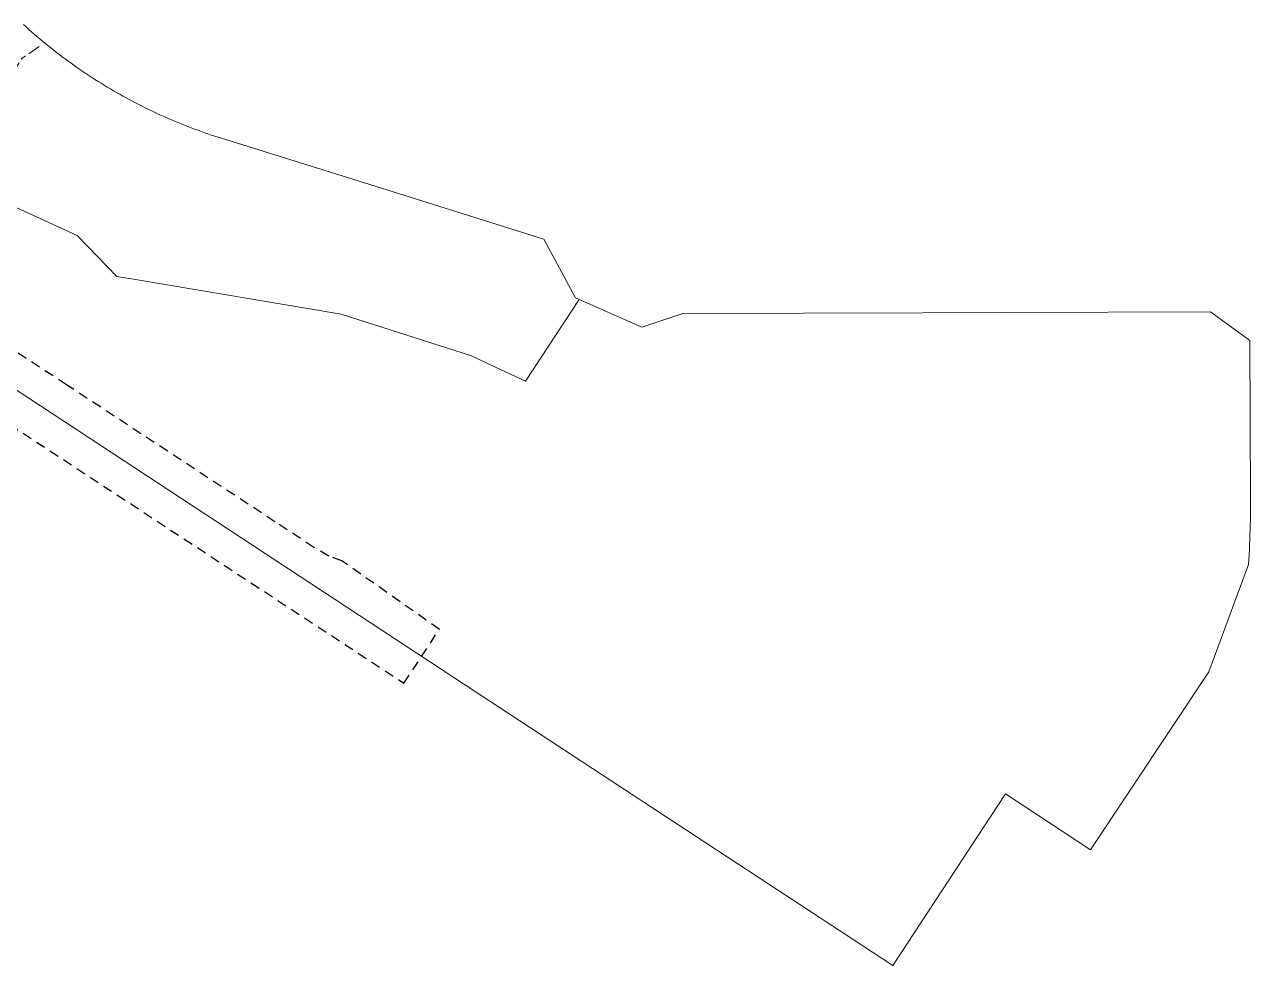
# Model space of a CAD drawing. Header units: metres. Extents: x 286486 to 288014, y 6149260 to 6150844.
# Drawn here: x 287631.9 to 288014.3, y 6149262.6 to 6149556 of the extents above; entities that cross this region are included whole.
import ezdxf

# ---------------------------------------------------------------- set-up
doc = ezdxf.new("R2010")
doc.units = ezdxf.units.M
doc.linetypes.add('Cable Exist UG', pattern=[8.2, 4, -1.2, 1.8, -1.2])
doc.linetypes.add('Dash', pattern=[5, 3, -2])
doc.layers.add('_User Miscellaneous12', color=7, linetype='Continuous')
doc.layers.add('Notes_HV_MISC', color=7, linetype='Continuous')
doc.layers.add('Cadastre Developer_SP_NEW', color=2, linetype='Continuous', lineweight=5)
doc.layers.add('Cadastre Land Parcels_SP_EXT', color=9, linetype='Continuous', lineweight=5)

msp = doc.modelspace()

# ---------------------------------------------------------------- linework, layer by layer
at = {"layer": '_User Miscellaneous12', "linetype": 'Dash'}
msp.add_lwpolyline([(287761.32151, 6149367.38908), (287730.92272, 6149388.77967), (287726.84261, 6149390.26106), (287722.22086, 6149392.97817), (287710.02198, 6149400.98151), (287645.00371, 6149443.69461), (287584.79367, 6149483.20222), (287579.7753, 6149486.4891), (287550.39765, 6149505.72494), (287548.72535, 6149506.82303), (287543.79874, 6149508.6596), (287538.42815, 6149510.83358), (287533.8656, 6149512.82406), (287529.42292, 6149514.89593), (287524.34091, 6149517.42953), (287502.39832, 6149529.19776), (287488.02842, 6149514.27585), (287519.93819, 6149497.26579), (287543.71735, 6149486.1872), (287568.8151, 6149469.71878), (287750.29915, 6149350.59657), (287761.32151, 6149367.38908)], close=True, dxfattribs=at)
at = {"layer": 'Cadastre Developer_SP_NEW', "color": 2, "lineweight": 0}
msp.add_lwpolyline([(287574.32726, 6149478.1326), (287776.74579, 6149345.26426), (287902.82443, 6149262.57177), (287937.92693, 6149316.06547), (287964.40631, 6149298.68771), (288001.29366, 6149354.11245), (288013.73178, 6149387.64934), (288013.8247, 6149389.17361), (288013.90933, 6149390.69867), (288013.98662, 6149392.22356), (288014.05649, 6149393.74933), (288014.11815, 6149395.27589), (288014.17238, 6149396.80219), (288014.2184, 6149398.3284), (288014.2563, 6149399.85532), (288014.28757, 6149401.38215), (288014.30974, 6149402.9088), (288014.32546, 6149404.43625), (288014.33288, 6149405.96352), (288014.33209, 6149407.49062), (288014.18077, 6149457.45243), (288001.84141, 6149466.41289), (287938.11729, 6149466.22165), (287912.10528, 6149466.1425), (287874.95708, 6149466.03103), (287837.31131, 6149465.92088), (287824.48232, 6149461.6303), (287803.75057, 6149470.8115), (287793.96747, 6149489.14352), (287734.34313, 6149507.75971), (287708.31124, 6149515.88808), (287693.35997, 6149520.55672), (287692.30069, 6149520.89133), (287691.2437, 6149521.23308), (287690.18821, 6149521.58173), (287689.13573, 6149521.93842), (287688.08651, 6149522.3012), (287687.03862, 6149522.67193), (287685.994, 6149523.04973), (287684.95079, 6149523.43345), (287683.91147, 6149523.82529), (287682.87454, 6149524.2242), (287681.8399, 6149524.62903), (287680.80835, 6149525.04199), (287679.7791, 6149525.46183), (287678.75382, 6149525.88786), (287677.73075, 6149526.32184), (287676.71007, 6149526.76182), (287675.69256, 6149527.20887), (287674.67895, 6149527.66299), (287673.66754, 6149528.12409), (287672.64526, 6149528.59897), (287671.62697, 6149529.07976), (287670.61088, 6149529.56868), (287669.59876, 6149530.06361), (287668.59062, 6149530.5656), (287667.58548, 6149531.07555), (287666.58441, 6149531.59167), (287665.58563, 6149532.11478), (287664.59074, 6149532.64486), (287663.60071, 6149533.18113), (287662.61368, 6149533.72438), (287661.62992, 6149534.27469), (287660.64996, 6149534.83207), (287659.67406, 6149535.39545), (287658.70293, 6149535.96591), (287657.7349, 6149536.54245), (287656.77163, 6149537.12607), (287655.81066, 6149537.71666), (287654.85525, 6149538.3144), (287653.90391, 6149538.91719), (287652.95645, 6149539.52704), (287652.01377, 6149540.14395), (287651.07338, 6149540.76687), (287650.13944, 6149541.39589), (287649.20868, 6149542.031), (287648.28339, 6149542.67318), (287647.36138, 6149543.32136), (287646.44404, 6149543.9767), (287645.53157, 6149544.63708), (287644.62377, 6149545.30452), (287643.72084, 6149545.97903), (287642.82099, 6149546.65866), (287641.92768, 6149547.34438), (287641.03826, 6149548.03612), (287640.15361, 6149548.73394), (287639.27373, 6149549.43787), (287638.39871, 6149550.14788), (287637.52925, 6149550.86391), (287636.66456, 6149551.58612), (287635.80464, 6149552.31442), (287634.9487, 6149553.04767), (287634.09841, 6149553.78807), (287633.25369, 6149554.5336), (287632.41462, 6149555.28522), (287631.57952, 6149556.04294)], dxfattribs=at)
at = {"layer": 'Cadastre Land Parcels_SP_EXT', "linetype": 'Continuous'}
msp.add_lwpolyline([(287625.50815, 6149500.78576), (287648.35247, 6149490.28089), (287660.7284, 6149477.48653), (287666.49873, 6149476.51267), (287730.69711, 6149465.67487), (287771.07183, 6149452.79898), (287788.2095, 6149444.80028), (287804.94818, 6149470.28106), (287803.75057, 6149470.8115), (287793.96747, 6149489.14352), (287734.34313, 6149507.75971), (287708.31124, 6149515.88808), (287693.35997, 6149520.55672), (287692.30069, 6149520.89133), (287691.2437, 6149521.23308), (287690.18821, 6149521.58173), (287689.13573, 6149521.93842), (287688.08651, 6149522.3012), (287687.03862, 6149522.67193), (287685.994, 6149523.04973), (287684.95079, 6149523.43345), (287683.91147, 6149523.82529), (287682.87454, 6149524.2242), (287681.8399, 6149524.62903), (287680.80835, 6149525.04199), (287679.7791, 6149525.46183), (287678.75382, 6149525.88786), (287677.73075, 6149526.32184), (287676.71007, 6149526.76182), (287675.69256, 6149527.20887), (287674.67895, 6149527.66299), (287673.66754, 6149528.12409), (287672.64526, 6149528.59897), (287671.62697, 6149529.07976), (287670.61088, 6149529.56868), (287669.59876, 6149530.06361), (287668.59062, 6149530.5656), (287667.58548, 6149531.07555), (287666.58441, 6149531.59167), (287665.58563, 6149532.11478), (287664.59074, 6149532.64486), (287663.60071, 6149533.18113), (287662.61368, 6149533.72438), (287661.62992, 6149534.27469), (287660.64996, 6149534.83207), (287659.67406, 6149535.39545), (287658.70293, 6149535.96591), (287657.7349, 6149536.54245), (287656.77163, 6149537.12607), (287655.81066, 6149537.71666), (287654.85525, 6149538.3144), (287653.90391, 6149538.91719), (287652.95645, 6149539.52704), (287652.01377, 6149540.14395), (287651.07338, 6149540.76687), (287650.13944, 6149541.39589), (287649.20868, 6149542.031), (287648.28339, 6149542.67318), (287647.36138, 6149543.32136), (287646.44404, 6149543.9767), (287645.53157, 6149544.63708), (287644.62377, 6149545.30452), (287643.72084, 6149545.97903), (287642.82099, 6149546.65866), (287641.92768, 6149547.34438), (287641.03826, 6149548.03612), (287640.15361, 6149548.73394), (287639.27373, 6149549.43787), (287638.39871, 6149550.14788), (287637.52925, 6149550.86391), (287636.66456, 6149551.58612), (287635.80464, 6149552.31442), (287634.9487, 6149553.04767), (287634.09841, 6149553.78807), (287633.25369, 6149554.5336), (287632.41462, 6149555.28522), (287631.57952, 6149556.04294)], dxfattribs=at)
at = {"layer": 'Notes_HV_MISC', "color": 2, "linetype": 'Cable Exist UG', "lineweight": 0, "flags": 128}
msp.add_lwpolyline([(287636.5464, 6149549.16793), (287631.06919, 6149545.46631), (287613.85699, 6149518.45943), (287586.22877, 6149476.2661), (287577.02634, 6149482.29186), (287562.7955, 6149491.61012), (287547.65485, 6149501.54517), (287546.47724, 6149502.3179, -0.016481113), (287533.94013, 6149507.31982), (287525.7394, 6149489.76359), (287514.93765, 6149473.26725), (287504.80323, 6149457.79006), (287494.66881, 6149442.31287), (287484.53439, 6149426.83568), (287481.24755, 6149421.81605), (287471.11312, 6149406.33885), (287460.9787, 6149390.86166), (287450.84428, 6149375.38447), (287440.70986, 6149359.90728), (287429.63895, 6149342.99989), (287419.98841, 6149341.22014, -0.021768091), (287393.06002, 6149362.48022), (287370.63989, 6149383.85545)], format="xyb", dxfattribs=at)

doc.saveas('drawing.dxf')
